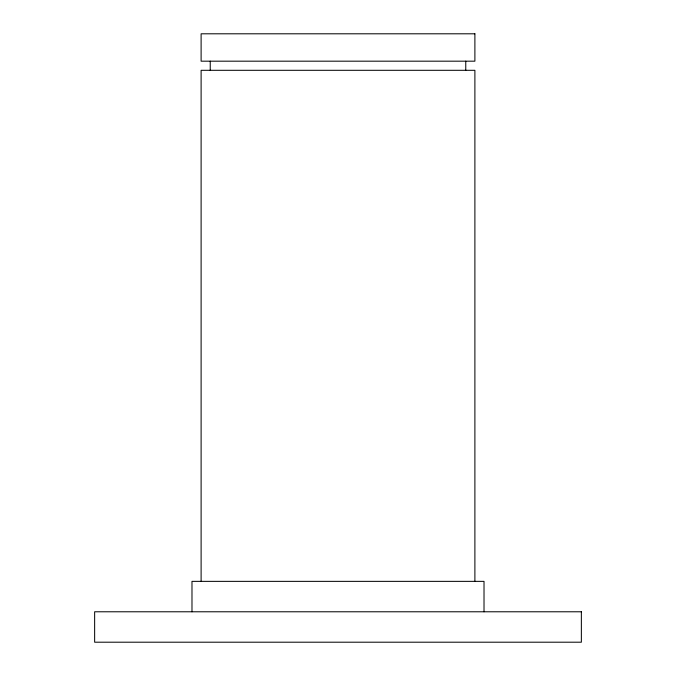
<?xml version="1.0" encoding="UTF-8"?>
<svg xmlns="http://www.w3.org/2000/svg" width="676" height="676" viewBox="0 0 676 676"><rect width="100%" height="100%" fill="white"/><g stroke="black" fill="none" stroke-linecap="round" stroke-linejoin="round"><path stroke-width="1.01" d="M201.11 581.36L201.11 70.304L474.89 70.304L474.89 581.36M484.016 611.78L484.016 581.36L191.984 581.36L191.984 611.78M465.764 61.178L465.764 70.304M210.236 61.178L210.236 70.304M474.89 33.8L201.11 33.8L201.11 61.178L474.89 61.178L474.89 33.8M581.36 611.78L94.64 611.78L94.64 642.2L581.36 642.2L581.36 611.78"/></g></svg>
